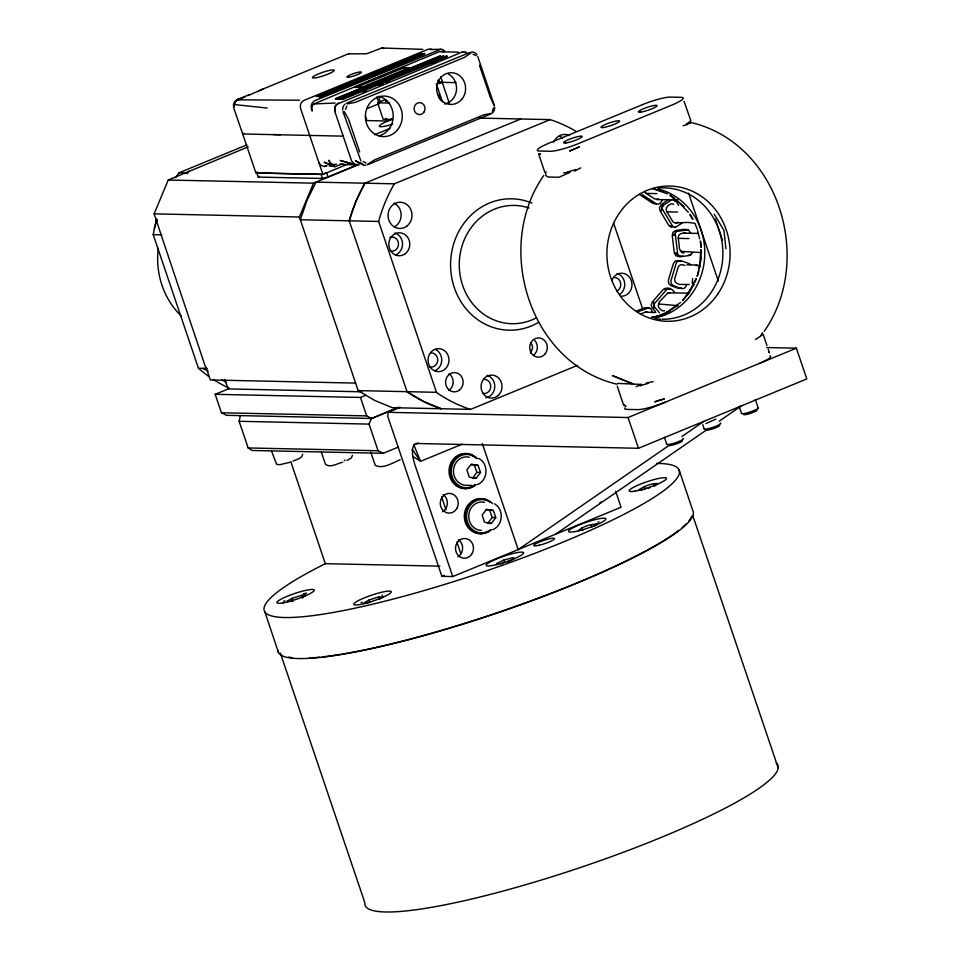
<?xml version="1.0" encoding="UTF-8"?>
<svg xmlns="http://www.w3.org/2000/svg" width="960" height="960" viewBox="0 0 960 960"><rect width="100%" height="100%" fill="white"/><g stroke="black" fill="none" stroke-linecap="round" stroke-linejoin="round"><path stroke-width="1.44" d="M662.568 206.52L662.592 204.792L661.44 210.864L662.568 206.52L663.948 204.828L672.588 199.272L676.14 201.24L678.648 205.416M700.908 257.748L700.944 249.66L699.372 268.152L700.344 262.92M545.592 173.112L545.964 175.704L548.196 177.024L559.056 177.252L569.676 172.392L567.492 171.996L576.156 169.488M762.468 332.688L760.908 335.592M400.2 407.376L388.176 412.332L387.744 416.4L441.888 576.336L452.748 576.564L621.06 507.228L615.672 491.304M692.688 278.496L692.184 283.224L694.116 282.396M233.508 104.472L233.688 107.328L234.324 102.408L239.016 98.904L236.4 100.176L239.016 98.904L236.928 99.828L233.508 104.472L267.18 108.048M654.06 306.336L653.772 308.244L653.664 302.052L654.06 306.336L659.436 312.804M208.56 376.284A139.092 126.66 -88.8 0 1 198.456 368.28L153.216 234.636L154.38 228.528A139.092 126.66 -88.8 0 1 156.732 218.964M701.472 257.628L697.32 276.228M234.372 103.752L234.528 103.032M345.528 109.356L346.848 106.188M493.596 107.868L492.276 111.036M398.532 447L383.196 453.312L252.12 450.48L248.16 447.948L239.136 421.296L240.324 415.62M530.748 353.196L531.372 350.784M154.38 228.528L156.876 220.056M530.844 353.16L532.452 348.204A5.472 4.992 -88.8 0 0 530.712 343.08M452.748 576.564L414.576 463.788L412.656 456.264L412.32 449.352L413.844 444.852L416.688 443.484L638.472 448.284L806.784 378.936L796.368 348.18L766.752 347.544M695.088 281.988L696.252 278.568L687.528 294.516L688.992 293.124L667.932 292.872L659.244 301.968L658.284 306.228A8.532 7.776 -88.7 0 0 660.792 309.672A4.38 3.984 -88.7 0 0 664.668 310.716M407.052 391.692A151.164 137.652 -88.7 0 0 441.252 408.744L423.6 401.496L407.052 391.68L349.212 220.812L355.884 201.42L364.896 183.192L520.74 118.992M234.312 104.58L235.656 100.908L245.196 96.792M205.524 367.104L154.116 213.864L168.228 180.024L248.184 146.88M577.56 365.34L470.664 409.38L392.352 407.688L374.724 400.44L358.164 390.612L299.4 217.008L313.512 183.168L358.392 164.676M383.196 453.312L378.072 450.756L369.048 424.104L371.4 418.464L398.364 407.352M654.024 304.068L667.86 288.228L671.724 289.26L674.604 292.284M662.28 200.112L661.26 201.984A4.38 3.996 -88.8 0 1 655.776 203.508L642.108 194.52M543.768 175.488C493.68 246.996 529.332 363.216 616.656 384.132L618.048 383.4L641.448 384.42L639.864 385.8L648.528 383.292M764.22 331.284C814.308 259.776 778.728 143.472 691.356 122.592L689.1 123.432M690.3 290.964L691.62 288.804M694.26 284.448L682.536 300.648L689.628 292.344M235.008 101.844L235.656 100.908M679.44 256.356L680.136 256.62L675.66 252.864L679.44 256.356L681.492 256.644L689.4 255.468L692.568 252.78M476.076 478.356L480.48 472.488L478.08 465.384L471.264 464.148L466.86 470.004L469.26 477.108L476.076 478.356L472.452 478.272L476.868 472.416L480.48 472.488M491.34 523.464L495.756 517.596L493.344 510.492L486.54 509.256L482.124 515.124L484.536 522.228L491.34 523.464L487.728 523.38L492.132 517.524L495.756 517.596M670.176 225.48L675.096 227.472L675.708 226.728M668.088 312.372L669.672 310.56M344.388 460.644L345.096 460.032M358.428 164.436L328.02 176.964L322.464 178.476L258.192 177.084L256.8 172.98L257.772 172.188M594.156 526.356L597.312 523.776C590.688 524.544 583.488 525.948 578.46 530.604L583.164 529.98M258.192 177.084L259.152 176.292M755.484 339.54L763.152 334.332L766.92 345.468M667.908 199.932L661.236 204.768L659.508 207.54L660.084 210.84L668.82 225.456L671.34 227.328M682.068 223.128L675.096 227.472M666.456 312.672L680.604 302.436M670.26 444.564L518.208 549.6L482.28 443.46M681.876 436.548L703.92 421.32M555.6 534.192L706.5 429.96M719.268 421.14L741.324 405.912M470.808 53.028L464.304 57.468L355.392 102.336L347.376 103.872M445.02 51.432A6.576 5.988 -88.8 0 0 440.7 49.272L315.06 100.548A6.576 5.988 -88.7 0 0 311.532 109.008L312.228 111.06A6.564 5.988 -88.8 0 1 313.764 103.944L439.176 51.744L458.58 52.164M461.808 52.236L466.392 52.404L461.808 52.236L336.396 104.436L335.028 106.524L334.86 111.552L351.516 160.764L354.636 164.436L359.208 164.604M338.388 103.08L335.028 106.524L334.86 111.552M367.788 164.184L374.832 159.756L483.732 114.888L491.22 113.34M677.568 305.604L664.716 313.548L654.408 317.28M440.304 57.096L440.796 56.7L438.792 57.06M443.472 57.168L443.964 56.772L339.36 99.408M301.812 597.732L305.856 595.38L301.68 595.296L292.104 598.332L286.716 601.452L289.092 601.512M378.756 599.4L382.8 597.048L378.624 596.964L369.048 600L363.66 603.12L367.836 603.216M654.084 485.964L658.128 483.612C651.276 483.084 644.712 486.168 638.988 489.684L643.164 489.78M400.128 459.768C392.808 462.768 382.464 469.512 375.216 465.228L370.716 451.992M283.644 601.296L284.736 600.696M705.936 423.576L715.848 419.112M361.092 602.676L362.196 602.1M243.672 133.188L242.616 133.74L255.888 172.944L322.884 174.384L349.044 163.608M255.804 172.704L256.86 172.152M574.548 171.072L580.728 167.904M670.38 310.692L659.592 315.66L651.408 317.448L657.108 316.524M477.456 484.56C488.196 480.456 488.976 463.356 478.536 458.388M492.732 529.668C503.172 525.648 504.288 509.244 494.448 503.832M347.064 460.428L351.384 457.932L352.44 455.304M666.168 287.988L663.372 289.344L652.308 302.016L651.192 305.148L652.404 308.208L655.284 311.232M514.668 558.648L512.868 557.64L503.796 560.088L496.536 563.544L498.336 564.552M507.408 562.104L512.856 559.512M348.528 53.82L366.552 53.808L381.792 48L422.832 49.356M336.192 99.336L438.108 57.324M342.528 99.468L446.952 56.784M247.92 95.616L262.908 89.148M417.948 443.136L413.844 444.852L420.528 461.34L462.18 444.18M636.096 386.64L641.448 384.42M259.08 90.636L349.356 53.436M317.772 96.636L368.448 75.756M369.828 75.192L421.812 54.252M319.404 96.672L323.508 94.98M326.256 93.852L330.36 92.16M372.816 74.664L376.932 72.972M396.108 65.064L400.212 63.372M412.548 58.296L416.652 56.604M369.144 77.556L373.248 75.852M385.572 70.776L389.688 69.084M392.424 67.956L396.54 66.264M402.012 64.008L406.128 62.316M408.864 61.188L412.968 59.496M355.548 87.648L355.272 86.82L402.024 67.56L409.26 67.716L409.536 68.544M356.916 87.084L402.3 68.388L408.096 68.508M355.272 86.82L362.508 86.988L409.26 67.716M380.664 80.436L384.792 78.744M397.164 73.644L401.292 71.94M404.04 70.812L408.168 69.108M339.756 98.556L343.86 96.852M353.448 92.904L357.552 91.212M376.74 83.316L380.844 81.624M393.168 76.536L397.284 74.844M400.02 73.716L404.124 72.024M409.608 69.768L413.712 68.076M349.764 95.796L353.88 94.104M366.204 89.028L370.32 87.336M382.644 82.248L386.748 80.556M399.084 75.48L403.188 73.788M362.52 91.92L366.636 90.228M378.96 85.14L383.076 83.448M385.812 82.32L389.916 80.628M432.384 63.132L436.488 61.44M346.536 103.26L469.956 52.416M175.548 177.792A139.02 126.576 -88.7 0 1 178.992 172.836L246.852 144.864M392.136 119.4L383.172 119.208L377.628 102.804L385.104 99.72M367.26 108.564L379.128 103.68L376.812 96.852M437.472 83.376L440.832 81.984M437.676 81.012A29.568 26.904 -88.9 0 1 438.624 83.484L441.072 82.476L440.388 82.464M438.636 83.484L442.62 82.344L455.94 82.644M365.484 116.328L366.924 120.576L386.832 121.008L392.184 118.812M374.592 134.748L390.012 128.4M324.54 166.692L326.988 165.684M342.756 163.896L335.064 166.584L329.124 165.984M367.356 164.772L490.788 113.928M394.32 183.828A151.14 137.628 -88.8 0 0 378.636 221.448L300.324 219.756L306.996 200.352L316.008 182.136L394.32 183.828L550.164 119.628A151.188 137.7 -88.6 0 1 576.252 131.448M398.904 407.328L371.856 418.464L226.56 415.32L221.436 412.764L215.184 394.308L228.276 388.92L361.704 391.8M215.184 394.308L360.48 397.452L365.712 395.292M636.672 310.992L644.148 307.92L647.208 308.028M637.392 311.88L648.924 307.752L650.796 308.688L652.728 312.696M640.428 314.136L645.108 312.204A4.38 3.984 -88.8 0 1 647.16 311.988M388.176 412.332L628.056 417.528L796.368 348.18M441.888 576.336L444.384 575.304M238.092 99.18L249.048 94.764M292.98 461.148C296.22 459.336 302.316 458.652 302.652 454.224M546.204 171.888L544.86 172.392L538.584 153.828L540.492 154.284L538.584 153.828M337.704 99.372L338.376 99.12M340.872 99.432L341.556 99.18M342.768 462.228C337.548 463.236 329.88 468.456 325.428 464.148L321.372 452.232M667.86 288.228L664.728 289.38L670.368 289.236L669.924 288.18M289.476 462.384L279.852 464.712L276.6 464.316L271.584 451.152M290.892 601.548L293.292 600.792M647.952 488.256L650.34 487.5M423.732 54.456L319.896 97.356L321.144 97.224M683.124 125.736L687.948 124.356L686.388 124.08L690.252 121.428L690.036 122.808L690.78 120.528L684.06 101.328M644.784 191.76A4.38 3.984 -88.8 0 0 646.212 193.38L654.756 198.996L658.752 199.068M323.856 173.616L326.628 172.872L328.02 176.964M500.604 563.94L502.872 563.328M688.044 255.432L691.308 254.592M303.336 593.928L306.396 593.292L304.452 593.676M381.948 595.236L382.608 595.104M646.26 382.932L653.1 381.708M597.876 522.084L599.04 521.892M682.728 255.996L678.768 256.584L675.828 255.732L674.292 252.84L672.216 235.476L673.008 232.224L675.648 230.544L683.556 229.356L685.524 229.932M681.564 288.12L678.528 288.384L670.944 285.684L668.628 283.5L668.4 280.164L673.392 263.496L675.384 260.94L678.42 260.676L680.952 261.576M563.724 172.836L569.676 172.392M645.516 307.944L648.924 307.752M313.764 103.944L335.148 103.02M673.74 204.288A4.38 3.984 -88.7 0 0 669.756 204.552A8.532 7.776 -88.8 0 0 666.708 207.456A4.38 3.984 -88.8 0 0 666.936 211.824L672.396 220.968A4.38 3.996 -88.8 0 0 675.96 222.924L687.888 222.42L694.944 223.296L697.272 229.26M667.932 292.872L669.996 292.824M430.344 49.512L440.7 49.272M695.916 265.548L700.008 265.524M280.62 134.7L273.324 134.568M236.928 99.828L299.544 100.212M656.748 199.62L677.796 199.884M689.292 284.52L681.396 284.424A4.38 3.984 -88.8 0 1 679.332 284.304A8.544 7.776 -88.9 0 1 675.708 282.396A4.38 3.996 -88.8 0 1 674.892 278.112L678.012 267.684A4.38 3.984 -88.8 0 1 680.988 264.756A8.544 7.776 -88.8 0 1 684.936 265.548M471.996 485.436L466.152 485.328A14.244 12.96 -88.8 0 1 453.564 469.404A14.244 12.96 -88.8 0 1 469.308 457.2M359.172 87.72L362.784 87.804L362.508 86.988M377.628 102.804L389.568 103.068M479.04 118.08L550.164 119.628M343.188 136.152L242.7 133.98L233.484 107.208M189.288 171.336L188.832 171.336A139.092 126.672 -88.7 0 0 187.128 173.676M256.8 172.98L321.072 174.372L322.464 178.476M178.992 172.824L187.584 173.016M168.228 180.024L313.512 183.168M646.212 193.38L656.892 193.62M666.936 211.824L677.616 212.052M154.116 213.864L299.4 217.008M684.06 252.948A8.532 7.776 -88.8 0 1 682.02 252.66L679.584 249.192L678.288 238.344A4.38 3.984 -88.8 0 1 679.812 234.288A8.544 7.776 -88.6 0 1 683.7 233.124L697.92 233.424M678.288 238.344L688.968 238.572M153.216 234.636L161.82 234.828M686.832 264.792L697.512 265.02M645.108 312.204L655.788 312.432M198.456 368.28L207.06 368.472M355.62 383.1L210.324 379.956L205.98 367.116M358.164 390.612L436.476 392.316L378.636 221.448M221.436 412.764L366.72 415.908L371.856 418.464M239.136 421.296L369.048 424.104M248.16 447.948L378.072 450.756M470.808 464.688L478.08 465.384M486.084 509.796L493.344 510.492M290.736 461.472L325.332 563.676L439.824 566.148M339.816 164.184L357 165.024L340.2 160.512L354.636 164.436M680.376 251.292L701.112 252.588M658.248 303.96L678.048 305.64M684.912 229.392L688.32 229.704L690.744 233.172M688.32 229.704L676.452 231.48L677.004 230.568L673.572 235.5L675.192 233.28L677.808 254.988M656.088 203.928L653.064 203.448L639.396 194.46M381.792 48L383.916 48.444M473.028 54.204L475.92 55.644M366.096 163.02L363.216 161.58M652.272 188.616L662.784 191.472M652.848 188.592L667.572 193.848M332.7 165.996L324.144 162.204L335.064 166.584A6.576 5.988 -88.8 0 1 329.58 162.324L328.884 160.272A6.576 5.988 -88.8 0 0 336.576 164.112M363.276 164.688L355.584 160.848L362.784 164.604M202.752 368.376L208.104 371.04M623.52 404.76L625.752 406.14L623.52 404.76L617.232 386.196M412.656 456.264L420.528 461.34L412.32 449.352M674.556 198.204L669.864 195.12L684.168 206.52M673.08 227.016L662.148 208.74M676.116 199.464L688.296 212.292M768.996 352.26L769.428 352.896L768.18 349.176M714.192 214.116L723.936 230.364L725.928 248.784M344.196 111.516L348.552 119.172L359.664 151.98M494.4 105.696L490.572 98.052L479.46 65.244M476.868 472.416L474.456 465.312M492.132 517.524L489.732 510.42M360.852 160.728L343.008 111.72M715.32 219.084L722.52 240.384M688.56 193.14L718.356 281.16M755.316 399.444L758.184 407.904M739.176 406.404L741.564 413.436M702.732 424.632L704.16 428.844M613.512 222.828L642.192 307.56M692.76 515.556L778.2 767.952M664.38 437.22L666.756 444.264M653.94 483.528L654.816 486.084M628.056 417.528L638.472 448.284M644.376 486.564L645.24 489.12M494.304 105.456L477.744 56.484M440.748 76.812L442.62 82.344M441.96 81.528L449.328 103.308M591.036 524.616L591.9 527.172M436.344 83.832L442.416 101.772M438.6 94.464L440.436 99.912M581.616 528.024L582.48 530.592M402.024 67.56L402.3 68.388M378.6 96.684L380.436 102.084M385.92 118.308L386.832 121.008M503.796 560.088L504.672 562.644M441.648 496.944L446.028 509.868M456.96 542.16L460.884 553.788M322.884 174.384L300.672 108.768A6.564 5.976 -88.8 0 1 304.2 100.308L427.62 49.464A6.576 5.988 -88.7 0 1 432.204 49.62M360.48 397.452L366.72 415.908M378.624 596.964L379.488 599.52M369.048 600L369.912 602.556M301.68 595.296L302.544 597.852M228.276 388.92L224.616 379.44M292.104 598.332L292.968 600.888M280.368 653.112L364.836 902.676A217.956 33.348 -18.7 0 0 584.028 866.28A217.956 33.348 -18.7 0 0 776.136 762.84M679.08 469.884L692.76 510.492A219.048 33.528 -18.7 0 1 493.872 614.1A219.048 33.528 -18.7 0 1 277.836 650.064M264.972 612.132L278.448 652.5M697.62 230.496L699.648 238.812M674.604 199.728L674.784 201.204M700.308 241.26L701.016 247.224M691.728 516.252A217.956 33.348 -18.7 0 1 688.74 521.076M686.316 523.776A217.956 33.348 -18.7 0 1 682.128 527.64M678.648 530.46A217.956 33.348 -18.7 0 1 647.376 550.08M645.948 550.848A217.956 33.348 -18.7 0 1 342.276 654.072M340.752 654.324A217.956 33.348 -18.7 0 1 322.296 656.88M319.728 657.156A217.956 33.348 -18.7 0 1 309.42 657.96M292.416 657.684A217.956 33.348 -18.7 0 1 288.66 657.096M757.776 407.652A8.784 1.356 -18.4 0 1 758.148 408.108A8.76 1.344 -18.7 0 1 751.236 411.612A8.76 1.296 -18.5 0 1 741.6 413.232M755.82 409.788A7.08 1.068 -18.6 0 1 756.852 409.8A7.08 1.08 -18.7 0 1 751.08 413.148A7.08 1.08 -18.7 0 1 743.7 414.372M682.98 438.444A8.76 1.344 -18.7 0 1 680.652 440.7L676.44 442.428A8.76 1.344 -18.7 0 1 667.14 444.528A8.76 1.332 -18.9 0 1 666.84 444.036M682.044 440.628A7.08 1.068 -18.7 0 1 682.296 440.94A7.08 1.092 -18.6 0 1 679.572 442.692A7.08 1.056 -18.8 0 1 675.12 444.324M675.108 444.384A7.08 1.104 -18.8 0 1 669.084 444.924M704.196 428.64A8.772 1.344 -18.5 0 0 705.612 429.12A8.76 1.344 -18.7 0 0 708.168 428.7L711.468 427.812A8.76 1.344 -18.7 0 0 720.78 423.312A8.772 1.344 -18.5 0 0 720.324 423.048M719.46 425.208A7.08 1.08 -18.7 0 1 713.1 428.76A7.08 1.08 -18.7 0 1 706.488 429.516M658.476 188.064A65.712 59.832 -88.8 0 1 722.868 251.208A65.712 59.832 -88.8 0 1 662.28 319.26M660.816 319.236A65.712 59.832 -88.8 0 1 654.996 318.708M657.768 188.916A65.712 59.844 -88.8 0 1 704.772 254.808A65.712 59.844 -88.8 0 1 654.348 318.024M700.56 241.212A65.976 60.204 -88.7 0 1 701.292 247.188M698.856 270.456A65.616 59.508 -88.4 0 1 697.152 276.156M677.928 222.204A8.532 7.776 -88.9 0 1 675.96 222.924M683.7 233.124A4.38 3.996 -88.7 0 1 685.74 233.4M690.444 264.672A4.38 3.984 -88.7 0 0 688.716 263.436L681.144 260.736A4.38 3.996 -88.7 0 0 676.104 263.556L671.112 280.224A4.38 3.984 -88.8 0 0 673.656 285.732L681.24 288.444A4.38 3.984 -88.8 0 0 686.28 285.624M769.8 355.824A21.912 3.372 -18.7 0 1 759.024 363.588M665.46 402.12A21.912 3.348 -18.7 0 1 637.716 409.62L626.844 409.392A21.912 3.348 -18.7 0 1 625.092 407.808M476.16 484.62A17.52 15.984 -88.5 0 1 454.044 482.712A17.52 15.984 -88.5 0 1 455.076 458.412A17.52 15.984 -88.5 0 1 477.264 458.532M475.284 484.572A16.656 15.144 -88.9 0 1 455.496 482.664A16.656 15.144 -88.9 0 1 454.524 460.848A16.656 15.144 -88.9 0 1 474.036 456.66A16.644 15.18 -88.3 0 1 475.032 457.332M468.24 453.888A17.52 15.948 -88.8 0 1 469.968 454.392M471.636 455.1A17.52 15.948 -88.8 0 1 473.22 456.012M474.696 457.116A17.52 15.948 -88.8 0 1 476.052 458.388M475.164 484.512A17.52 15.948 -88.8 0 1 473.724 485.688M470.532 487.464A17.52 15.948 -88.8 0 1 468.828 488.052M467.064 488.424A17.52 15.948 -88.8 0 1 449.028 471.456A17.52 15.948 -88.8 0 1 466.476 453.612M492.528 503.64A17.532 15.972 -88.6 0 0 490.752 501.996A17.52 15.948 -89 0 0 486.636 499.644A17.52 15.96 -88.1 0 0 480.912 498.684M491.364 529.776A17.532 15.972 -88.6 0 1 488.424 531.864M490.296 502.44A16.656 15.18 -88.8 0 0 487.224 500.664L484.992 499.944A16.668 15.168 -89.2 0 0 469.536 506.304A16.668 15.168 -88.4 0 0 468.3 508.476L467.796 509.616A16.656 15.18 -88.8 0 0 473.076 529.956A16.668 15.168 -88.4 0 0 487.512 531.552A16.68 15.204 -89.2 0 0 490.56 529.692M488.472 531.816A17.52 15.96 -88.1 0 1 477.144 533.124L476.04 532.752A17.532 15.972 -88.6 0 1 465.768 512.28A17.52 15.984 -89.1 0 1 469.548 504.408M469.464 504.528A17.52 15.948 -89 0 1 480.756 498.684M483.504 499.008A17.52 15.948 -88.8 0 1 485.232 499.5M485.796 532.572A17.52 15.948 -88.8 0 1 484.092 533.16M482.328 533.532A17.52 15.948 -88.8 0 1 467.964 527.4A17.532 15.972 -88.7 0 1 465.744 508.932A17.532 15.972 -88.7 0 1 479.952 498.648A17.52 15.948 -88.8 0 1 481.74 498.72M481.416 530.436A14.244 12.96 -88.8 0 1 468.828 514.524A14.244 12.96 -88.8 0 1 484.572 502.308M656.52 463.428A219.048 33.492 -18.7 0 1 585.048 532.716A219.048 33.492 -18.7 0 1 310.068 615.96A219.048 33.492 -18.7 0 1 325.392 563.664M443.1 494.604A9.852 8.976 -88.8 0 1 447.348 503.292A9.852 8.976 -88.8 0 1 442.596 511.704M601.584 501.564A9.852 8.976 -88.8 0 1 599.628 503.112M458.364 539.712A9.852 8.976 -88.8 0 1 462.624 548.4A9.852 8.976 -88.8 0 1 457.86 556.812M534.78 340.5A9.636 8.772 -88.7 0 1 533.808 355.032M449.076 373.812A9.636 8.772 -88.8 0 1 453.18 382.32A9.636 8.772 -88.8 0 1 448.512 390.504M612.012 279.972A11.496 10.476 -88.8 0 1 624.564 273.708A11.496 10.476 -88.8 0 1 631.872 286.488A11.496 10.476 -88.8 0 1 621.3 296.232M470.328 409.38A151.188 137.7 -88.6 0 1 436.164 392.244M553.716 142.128A13.14 11.964 -88.7 0 1 569.58 135.588M538.68 322.296A65.712 59.844 -88.8 0 1 450.684 268.836A65.712 59.844 -88.8 0 1 531.936 203.088M536.34 317.856A59.148 53.868 -89 0 1 459.396 269.028A59.148 53.868 -89 0 1 529.092 208.02M431.004 352.86A7.116 6.48 -88.7 0 1 437.712 360.768A7.116 6.48 -88.7 0 1 429.528 366.84M435.636 349.5A11.496 10.476 -88.9 0 1 441.744 360.36A11.496 10.476 -88.9 0 1 434.916 370.74M487.128 375.36A11.496 10.476 -88.7 0 1 494.748 387.12A11.496 10.476 -88.7 0 1 485.82 397.812M484.032 379.332A7.116 6.48 -88.6 0 1 490.74 387.228A7.116 6.48 -88.6 0 1 482.556 393.3M617.112 273.48A11.496 10.476 -88.7 0 1 624.648 282.852A11.496 10.476 -88.7 0 1 619.884 294.264M614.016 277.464A7.116 6.48 -88.7 0 1 620.64 283.14A7.116 6.48 -88.7 0 1 616.536 291.24M394.884 233.028A11.496 10.476 -88.7 0 1 402.528 243.6A11.496 10.476 -88.7 0 1 395.7 254.88M389.808 237.456A7.116 6.48 -88.7 0 1 398.532 243.792A7.116 6.48 -88.7 0 1 390.312 250.98M349.236 220.812A151.14 137.604 -88.8 0 1 364.908 183.204M559.752 135.936A13.14 11.964 -88.8 0 1 562.5 138.348M394.152 203.16A13.14 11.964 -88.8 0 1 401.124 214.92A13.14 11.964 -88.8 0 1 394.392 226.92M226.524 382.524A139.092 126.672 -88.7 0 1 221.976 379.74M156.492 220.068A8.352 3.216 -70.2 0 1 156.348 219.264A8.772 3.516 -68.4 0 0 156.78 221.208M156.456 220.128A8.316 3.372 -67.8 0 0 156.612 220.572A8.34 3.288 -69.2 0 0 156.96 221.028A8.88 3.48 -69.9 0 0 157.008 221.328M229.404 388.236A139.092 126.66 -88.8 0 1 213.276 379.476M181.164 315.936A76.596 69.744 -88.8 0 1 158.28 248.34M392.736 124.164A15.336 2.34 -18.7 0 1 379.344 126.18A15.336 2.34 -18.7 0 1 391.92 119.52M378.864 96.36A20.268 18.456 -88.8 0 1 393.216 115.956A20.268 18.456 -88.8 0 1 379.032 135.828M448.116 73.932A15.876 14.46 -88.7 0 1 456.432 90.372A15.876 14.46 -88.7 0 1 444.576 104.028M342.66 110.052A6.576 5.988 -88.8 0 1 345.156 104.064M471.48 52.02A6.564 5.976 -88.8 0 1 476.928 54.732M494.664 107.136A6.576 5.988 -88.7 0 1 492.168 113.112M365.832 165.168A6.576 5.988 -88.8 0 1 360.396 162.444M386.82 101.268A4.38 0.672 -18.7 0 1 386.568 100.356M438.768 94.86A32.856 29.916 -88.8 0 1 438.564 97.704M326.412 165.924A6.576 5.988 -88.8 0 1 318.72 162.084M438.312 79.836A29.592 26.952 -88.8 0 1 439.812 83.508M441.396 51.324A6.576 5.988 -88.8 0 1 443.76 51.912M335.52 98.76L440.52 55.884L335.52 98.76M338.688 98.82L443.688 55.944L338.688 98.82M421.536 53.436L316.44 96.468L421.536 53.436M424.704 53.496L319.608 96.54L424.704 53.496M341.856 98.892L446.856 56.016L341.856 98.892M579.096 146.976L569.868 150.924L579.096 146.976M642.552 104.604L549.048 143.136A21.912 3.348 -18.7 0 0 539.388 151.032L550.26 151.272A21.9 3.348 -18.7 0 0 578.016 143.76L671.52 105.228A21.9 3.348 -18.7 0 0 681.168 97.332L670.308 97.092A21.9 3.348 -18.7 0 0 642.552 104.604M659.388 400.272L654.816 401.856L664.38 398.904L659.388 400.272M633.276 384.072L612.516 375.624L633.276 384.072M691.452 216.84L689.892 214.356L692.892 219.372L691.452 216.84M640.62 112.14A9.852 1.5 -18.7 0 0 656.52 106.38A9.852 1.5 -18.7 0 0 645.9 107.808A9.852 1.5 -18.7 0 0 640.62 112.14M603.204 127.548A9.852 1.512 -18.7 0 0 619.116 121.788A9.852 1.512 -18.7 0 0 608.52 123.204A9.852 1.512 -18.7 0 0 603.204 127.548M565.788 142.968A9.852 1.512 -18.7 0 0 581.7 137.208A9.852 1.512 -18.7 0 0 571.152 138.6A9.852 1.512 -18.7 0 0 565.788 142.968M717.708 294.132A67.644 61.608 -88.7 0 0 675.972 186.504A67.644 61.608 -88.7 0 0 611.796 280.38A67.644 61.608 -88.7 0 0 717.708 294.132M635.28 491.1A19.716 3.012 -18.7 0 0 666.132 479.256A19.716 3.012 -18.7 0 0 642.168 483.456A19.716 3.012 -18.7 0 0 635.28 491.1M574.632 531.636A19.716 3.012 -18.7 0 0 605.472 519.792A19.716 3.012 -18.7 0 0 581.472 524.004A19.716 3.012 -18.7 0 0 574.632 531.636M539.388 545.196A10.968 1.68 -18.7 0 0 554.532 538.548A10.968 1.68 -18.7 0 0 538.512 542.424A10.968 1.68 -18.7 0 0 539.388 545.196M496.344 564.696A19.716 3.012 -18.7 0 0 523.584 552.732A19.716 3.012 -18.7 0 0 494.796 559.704A19.716 3.012 -18.7 0 0 496.344 564.696M363.984 603.684A19.716 3.012 -18.7 0 0 391.212 591.72A19.716 3.012 -18.7 0 0 362.412 598.704A19.716 3.012 -18.7 0 0 363.984 603.684M283.008 602.868A19.716 3.012 -18.7 0 0 313.86 591.024A19.716 3.012 -18.7 0 0 289.896 595.224A19.716 3.012 -18.7 0 0 283.008 602.868M456.888 508.368A9.852 8.976 -88.8 0 0 449.484 493.392A9.852 8.976 -88.8 0 0 441.348 507.984A9.852 8.976 -88.8 0 0 456.888 508.368M472.164 553.476A9.852 8.976 -88.8 0 0 464.748 538.5A9.852 8.976 -88.8 0 0 456.612 553.092A9.852 8.976 -88.8 0 0 472.164 553.476M545.28 353.664A9.636 8.772 -88.8 0 0 539.988 338.04A9.636 8.772 -88.8 0 0 530.292 350.94A9.636 8.772 -88.8 0 0 545.28 353.664M406.944 226.044A13.14 11.964 -88.8 0 0 405.012 203.388A13.14 11.964 -88.8 0 0 388.104 216.636A13.14 11.964 -88.8 0 0 406.944 226.044M459.444 390.06A9.636 8.772 -88.8 0 0 458.028 373.44A9.636 8.772 -88.8 0 0 445.632 383.16A9.636 8.772 -88.8 0 0 459.444 390.06M444.576 369.48A11.496 10.464 -88.8 0 0 442.884 349.656A11.496 10.464 -88.8 0 0 428.088 361.248A11.496 10.464 -88.8 0 0 444.576 369.48M405.36 253.632A11.496 10.476 -88.8 0 0 403.668 233.808A11.496 10.476 -88.8 0 0 388.872 245.4A11.496 10.476 -88.8 0 0 405.36 253.632M497.604 395.952A11.496 10.476 -88.8 0 0 495.912 376.128A11.496 10.476 -88.8 0 0 481.116 387.72A11.496 10.476 -88.8 0 0 497.604 395.952M461.748 99.336A15.876 14.46 -88.8 0 0 454.344 73.092A15.876 14.46 -88.8 0 0 437.328 93.348A15.876 14.46 -88.8 0 0 461.748 99.336M397.356 130.044A20.268 18.444 -88.7 0 0 387.912 96.552A20.268 18.444 -88.7 0 0 366.192 122.4A20.268 18.444 -88.7 0 0 397.356 130.044M424.212 111.792A6.024 5.484 -88.8 0 0 419.772 102.588A6.024 5.484 -88.8 0 0 414.72 111.444A6.024 5.484 -88.8 0 0 424.212 111.792M316.752 77.616A11.496 1.764 -18.7 0 0 334.188 70.632A11.496 1.764 -18.7 0 0 319.164 73.632A11.496 1.764 -18.7 0 0 316.752 77.616M348.636 77.256A7.668 1.176 -18.7 0 0 361.008 72.768A7.668 1.176 -18.7 0 0 352.776 73.86A7.668 1.176 -18.7 0 0 348.636 77.256"/></g></svg>
